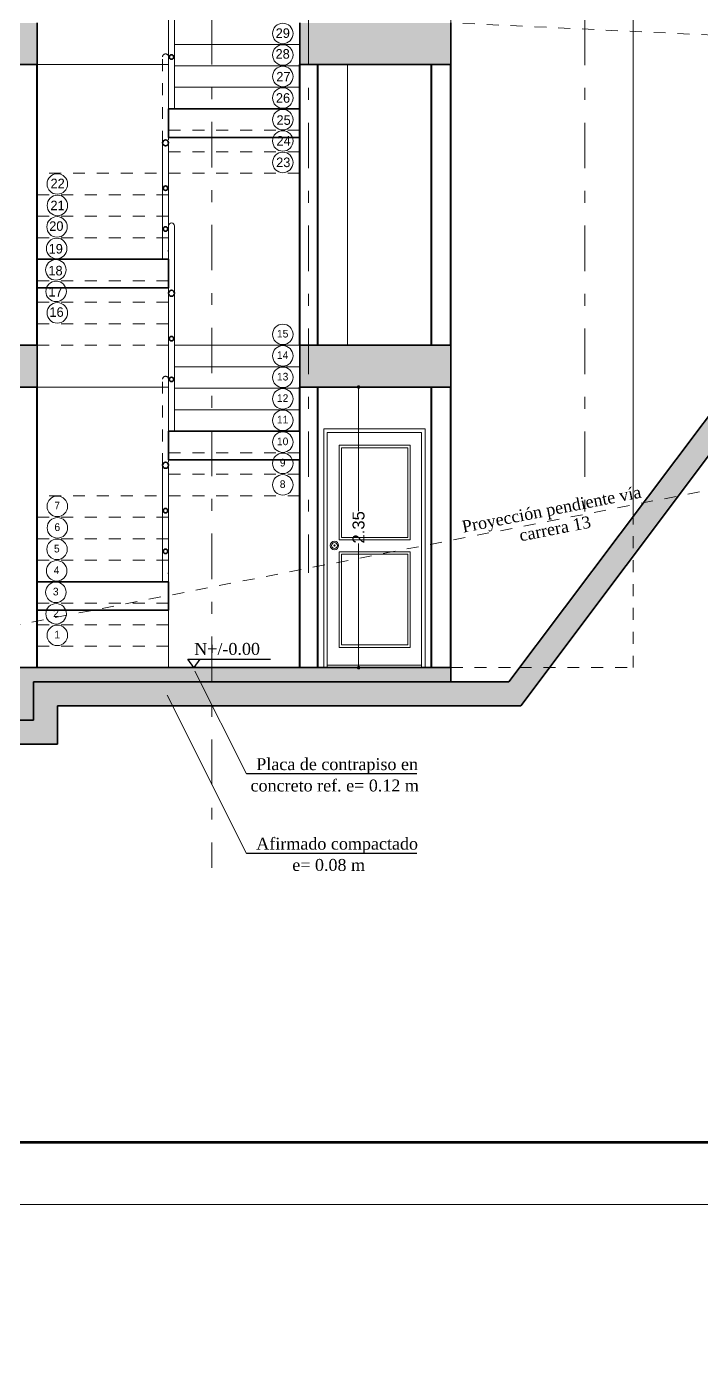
# Model space of a CAD drawing. Header units: inches. Extents: x 2908 to 3459, y -3172 to -55.
# Drawn here: x 3286.78 to 3292.44, y -258.77 to -247.7 of the extents above; entities that cross this region are included whole.
import ezdxf

# ---------------------------------------------------------------- set-up
doc = ezdxf.new("R2010")
doc.units = ezdxf.units.IN
doc.header["$MEASUREMENT"] = 0
doc.linetypes.add('ACAD_ISO03W100', pattern=[30, 12, -18])
doc.linetypes.add('DASHDOT', pattern=[25.4, 12.7, -6.35, 0, -6.35])
for name, color, linetype, lineweight in [('A_TEXT_NOT', 6, 'Continuous', 5), ('Capa2', 1, 'Continuous', 25), ('closets', 32, 'Continuous', 18), ('COLUMNAS', 1, 'Continuous', 35), ('COTA', 1, 'Continuous', 9), ('COTAS 01', 1, 'Continuous', 25), ('E-EJES', 1, 'DASHDOT', 5), ('LINEAS DE PROYECCIÒN', 74, 'ACAD_ISO03W100', 18), ('muros 2', 5, 'Continuous', 40), ('muros bajitos', 4, 'Continuous', 15), ('Márgen', 7, 'Continuous', 80), ('PISO', 33, 'Continuous', 18)]:
    doc.layers.add(name, color=color, linetype=linetype, lineweight=lineweight)
doc.layers.add('BORDER', color=1, linetype='Continuous')
doc.layers.add('TEXTO', color=4, linetype='Continuous')
doc.styles.add('Arial new', font='arial.ttf')
doc.styles.add('CONSTRUCTORA', font='times.ttf', dxfattribs={"height": 0.3})
doc.dimstyles.new('GUS', dxfattribs={"dimtxt": 0.1, "dimasz": 0.03, "dimexe": 0.05, "dimexo": 0.05, "dimgap": 0.005, "dimtad": 0, "dimzin": 1, "dimdsep": 46, "dimtxsty": 'Arial new', "dimblk": 'DOT', "dimcen": 0.01, "dimse1": 1, "dimse2": 1, "dimclrd": 1, "dimclre": 252, "dimclrt": 1, "dimaunit": 1, "dimadec": 0, "dimazin": 2, "dimtfac": 1, "dimtmove": 0, "dimatfit": 2, "dimldrblk": 'ARCHTICK', "dimfxl": 1, "dimlwd": -1, "dimlwe": -1, "dimarcsym": 1})

# ---------------------------------------------------------------- blocks, each defined once
blk = doc.blocks.new('_Dot')
at = {"color": 0, "linetype": 'ByBlock', "lineweight": -2}
blk.add_line((-0.5, 0), (-1, 0), dxfattribs=at)
at = {"color": 0, "linetype": 'ByBlock', "const_width": 0.5}
blk.add_lwpolyline([(-0.25, 0, 1), (0.25, 0, 1)], format="xyb", close=True, dxfattribs=at)
blk = doc.blocks.new('*D4698')
at = {"layer": 'COTA', "color": 1, "linetype": 'Continuous', "transparency": 16777216}
for p, q in [((3289.565, -250.751), (3289.565, -251.76)), ((3289.565, -253.041), (3289.565, -252.032))]:
    blk.add_line(p, q, dxfattribs=at)
at = {"layer": 'Defpoints', "color": 0, "transparency": 16777216}
for p in [(3289.223, -250.721), (3289.565, -250.721), (3289.223, -253.071)]:
    blk.add_point(p, dxfattribs=at)
at = {"layer": 'COTA', "color": 1, "transparency": 16777216, "xscale": 0.03, "yscale": 0.03, "zscale": 0.03}
for p, rotation in [((3289.565, -250.721), 90), ((3289.565, -253.071), 270)]:
    blk.add_blockref('_Dot', p, dxfattribs=dict(at, rotation=rotation))
at = {"layer": 'COTA', "color": 1, "transparency": 16777216, "insert": (3289.565, -251.896), "char_height": 0.1, "attachment_point": 5, "rotation": 90, "style": 'Arial new'}
blk.add_mtext('2.35', dxfattribs=at)
blk = doc.blocks.new('_ArchTick')
at = {"color": 0, "linetype": 'ByBlock', "const_width": 0.15}
blk.add_lwpolyline([(-0.5, -0.5), (0.5, 0.5)], dxfattribs=at)
blk = doc.blocks.new('puerta alcoba derecha')
at = {"layer": 'closets', "ltscale": 0.2}
for p, q in [((2159.127, 1648.196), (2159.977, 1648.196)), ((2159.127, 1646.196), (2159.127, 1648.196)), ((2159.977, 1646.196), (2159.977, 1648.196)), ((2159.977, 1646.196), (2159.977, 1648.196)), ((2159.157, 1648.166), (2159.157, 1646.196)), ((2159.157, 1648.166), (2159.947, 1648.166)), ((2159.947, 1648.166), (2159.947, 1646.196)), ((2159.252, 1648.058), (2159.252, 1647.266)), ((2159.252, 1648.058), (2159.847, 1648.058)), ((2159.272, 1648.038), (2159.272, 1647.286)), ((2159.272, 1648.038), (2159.827, 1648.038)), ((2159.827, 1648.038), (2159.827, 1647.286)), ((2159.847, 1648.058), (2159.847, 1647.266)), ((2159.252, 1647.266), (2159.847, 1647.266)), ((2159.272, 1647.286), (2159.827, 1647.286)), ((2159.252, 1647.166), (2159.847, 1647.166)), ((2159.252, 1647.166), (2159.252, 1646.366)), ((2159.272, 1647.146), (2159.827, 1647.146)), ((2159.272, 1647.146), (2159.272, 1646.386)), ((2159.827, 1647.146), (2159.827, 1646.386)), ((2159.847, 1647.166), (2159.847, 1646.366)), ((2159.252, 1646.366), (2159.847, 1646.366)), ((2159.272, 1646.386), (2159.827, 1646.386)), ((2159.157, 1646.216), (2159.947, 1646.216))]:
    blk.add_line(p, q, dxfattribs=at)
for radius in [0.035, 0.025, 0.005]:
    blk.add_circle((2159.887, 1647.219), radius, dxfattribs=at)

msp = doc.modelspace()

# ---------------------------------------------------------------- hatches: boundary and pattern name
at = {"layer": 'COTA', "lineweight": 9}
h = msp.add_hatch(dxfattribs=at)
h.set_pattern_fill('AR-CONC', color=256, scale=0.01, style=0)
h.set_pattern_definition([(50, (0, 2.699994), (0.0717260183, -0.0062752135), [0.0075, -0.0825]), (355, (0, 2.699994), (-0.0138751334, 0.0752192134), [0.006, -0.066]), (100.4514, (0.00598, 2.69947), (0.0578509382, 0.0689439542), [0.006374019, -0.0701142112]), (46.1842, (0, 2.71999), (0.1067241049, -0.0165519014), [0.01125, -0.12375]), (96.6356, (0.00889, 2.71861), (0.0934662706, 0.097411787), [0.0095610288, -0.1051713]), (351.1842, (0, 2.71999), (0.0934661945, 0.09741186), [0.009, -0.099]), (21, (0.01, 2.714994), (0.0596907052, -0.0402618891), [0.0075, -0.0825]), (326, (0.01, 2.714994), (0.0243315332, 0.0725150045), [0.006, -0.066]), (71.4514, (0.014974, 2.71164), (0.0840222629, 0.0322530497), [0.006374019, -0.0701142112]), (37.5, (0, 2.699994), (0.00121598553, 0.03328938538), [0, -0.0652, 0, -0.067, 0, -0.06625]), (7.5, (0, 2.699994), (0.02630695374, 0.0394411712), [0, -0.0382, 0, -0.0637, 0, -0.02525]), (327.5, (-0.0223, 2.699994), (0.05338224362, -0.00225548717), [0, -0.025, 0, -0.078, 0, -0.1035]), (317.5, (-0.0323, 2.699994), (0.05831861693, 0.01001049823), [0, -0.0325, 0, -0.0518, 0, -0.0735])])
edge = h.paths.add_edge_path()
edge.add_line((3286.873, -247.671), (3282.726, -247.671))
edge.add_spline(control_points=[(3282.726, -247.671), (3282.727, -247.672), (3282.729, -247.673), (3282.731, -247.674)], knot_values=[0, 0, 0, 0, 0.025333, 0.025333, 0.025333, 0.025333], degree=3, periodic=0)
edge.add_line((3282.731, -247.674), (3282.438, -247.674))
edge.add_spline(control_points=[(3282.559, -247.638), (3282.556, -247.638), (3282.53, -247.638), (3282.495, -247.638), (3282.443, -247.671)], knot_values=[1.886546, 1.886546, 1.886546, 1.886546, 2, 2.974667, 2.974667, 2.974667, 2.974667], degree=3, periodic=0)
edge.add_line((3282.443, -247.671), (3282.068, -247.671))
edge.add_spline(control_points=[(3282.068, -247.671), (3282.069, -247.672), (3282.071, -247.673), (3282.073, -247.674)], knot_values=[0, 0, 0, 0, 0.025333, 0.025333, 0.025333, 0.025333], degree=3, periodic=0)
edge.add_line((3282.073, -247.674), (3281.78, -247.674))
edge.add_spline(control_points=[(3281.901, -247.638), (3281.898, -247.638), (3281.872, -247.638), (3281.837, -247.638), (3281.785, -247.671)], knot_values=[1.886546, 1.886546, 1.886546, 1.886546, 2, 2.974667, 2.974667, 2.974667, 2.974667], degree=3, periodic=0)
edge.add_line((3281.785, -247.671), (3280.281, -247.671))
edge.add_line((3280.281, -247.671), (3279.691, -247.671))
edge.add_line((3279.691, -247.671), (3279.454, -247.671))
edge.add_line((3279.454, -247.671), (3279.454, -248.021))
edge.add_line((3279.454, -248.021), (3286.873, -248.021))
edge.add_line((3286.873, -248.021), (3286.873, -247.671))
h.paths.add_polyline_path([(3290.337, -247.671), (3289.073, -247.671), (3289.073, -248.021), (3290.337, -248.021)])
at = {"layer": 'COTA'}
h = msp.add_hatch(dxfattribs=at)
h.set_pattern_fill('EARTH', color=256, scale=0.5, angle=45, style=0)
h.set_pattern_definition([(45, (0, 18.1497), (1e-17, 0.1767766953), [0.125, -0.125]), (45, (-0.03315, 18.18285), (1e-17, 0.1767766953), [0.125, -0.125]), (45, (-0.06629, 18.21599), (1e-17, 0.1767766953), [0.125, -0.125]), (135, (-0.06629, 18.23809), (-0.1767766953, 3e-17), [0.125, -0.125]), (135, (-0.03315, 18.27123), (-0.1767766953, 3e-17), [0.125, -0.125]), (135, (1e-17, 18.30438), (-0.1767766953, 3e-17), [0.125, -0.125])])
h.paths.add_polyline_path([(3279.574, -253.871), (3279.574, -254.071), (3283.642, -254.071), (3283.642, -253.891), (3283.942, -253.891), (3283.942, -253.711), (3287.043, -253.711), (3287.043, -253.391), (3290.923, -253.391), (3294.105, -249.154), (3293.855, -249.154), (3290.824, -253.191), (3286.843, -253.191), (3286.843, -253.511), (3283.742, -253.511), (3283.742, -253.691), (3283.442, -253.691), (3283.442, -253.871)])
at = {"layer": 'COTA', "lineweight": 9}
h = msp.add_hatch(dxfattribs=at)
h.set_pattern_fill('AR-CONC', color=256, scale=0.01, style=0)
h.set_pattern_definition([(50, (0, 0), (0.0717260183, -0.0062752135), [0.0075, -0.0825]), (355, (0, 0), (-0.0138751334, 0.0752192134), [0.006, -0.066]), (100.4514, (0.00598, -0.00052), (0.0578509382, 0.0689439542), [0.006374019, -0.0701142112]), (46.1842, (0, 0.02), (0.1067241049, -0.0165519014), [0.01125, -0.12375]), (96.6356, (0.00889, 0.01862), (0.0934662706, 0.097411787), [0.0095610288, -0.1051713]), (351.1842, (0, 0.02), (0.0934661945, 0.09741186), [0.009, -0.099]), (21, (0.01, 0.015), (0.0596907052, -0.0402618891), [0.0075, -0.0825]), (326, (0.01, 0.015), (0.0243315332, 0.0725150045), [0.006, -0.066]), (71.4514, (0.014974, 0.011645), (0.0840222629, 0.0322530497), [0.006374019, -0.0701142112]), (37.5, (0, 0), (0.00121598553, 0.03328938538), [0, -0.0652, 0, -0.067, 0, -0.06625]), (7.5, (0, 0), (0.02630695374, 0.0394411712), [0, -0.0382, 0, -0.0637, 0, -0.02525]), (327.5, (-0.0223, 0), (0.05338224362, -0.00225548717), [0, -0.025, 0, -0.078, 0, -0.1035]), (317.5, (-0.0323, 0), (0.05831861693, 0.01001049823), [0, -0.0325, 0, -0.0518, 0, -0.0735])])
edge = h.paths.add_edge_path()
edge.add_line((3286.873, -250.721), (3286.873, -250.371))
edge.add_line((3286.873, -250.371), (3282.025, -250.371))
edge.add_spline(control_points=[(3282.025, -250.371), (3282.027, -250.372), (3282.029, -250.373), (3282.03, -250.374)], knot_values=[0, 0, 0, 0, 0.025333, 0.025333, 0.025333, 0.025333], degree=3, periodic=0)
edge.add_line((3282.03, -250.374), (3281.738, -250.374))
edge.add_spline(control_points=[(3281.738, -250.374), (3281.74, -250.373), (3281.741, -250.372), (3281.743, -250.371)], knot_values=[2.974667, 2.974667, 2.974667, 2.974667, 3, 3, 3, 3], degree=3, periodic=0)
edge.add_line((3281.743, -250.371), (3281.367, -250.371))
edge.add_spline(control_points=[(3281.367, -250.371), (3281.369, -250.372), (3281.371, -250.373), (3281.373, -250.374)], knot_values=[0, 0, 0, 0, 0.025333, 0.025333, 0.025333, 0.025333], degree=3, periodic=0)
edge.add_line((3281.373, -250.374), (3281.081, -250.374))
edge.add_spline(control_points=[(3281.081, -250.374), (3281.082, -250.373), (3281.083, -250.372), (3281.085, -250.371)], knot_values=[2.974667, 2.974667, 2.974667, 2.974667, 3, 3, 3, 3], degree=3, periodic=0)
edge.add_line((3281.085, -250.371), (3280.281, -250.371))
edge.add_line((3280.281, -250.371), (3280.281, -250.371))
edge.add_line((3280.281, -250.371), (3279.691, -250.371))
edge.add_line((3279.691, -250.371), (3279.691, -250.371))
edge.add_line((3279.691, -250.371), (3279.454, -250.371))
edge.add_line((3279.454, -250.371), (3279.454, -250.721))
edge.add_line((3279.454, -250.721), (3286.873, -250.721))
h.paths.add_polyline_path([(3290.337, -250.721), (3290.337, -250.371), (3289.073, -250.371), (3289.073, -250.721)])
h = msp.add_hatch(dxfattribs=at)
h.set_pattern_fill('AR-CONC', color=256, scale=0.01, style=0)
h.set_pattern_definition([(50, (0, 6.97389), (0.0717260183, -0.0062752135), [0.0075, -0.0825]), (355, (0, 6.97389), (-0.0138751334, 0.0752192134), [0.006, -0.066]), (100.4514, (0.00598, 6.97337), (0.0578509382, 0.0689439542), [0.006374019, -0.0701142112]), (46.1842, (0, 6.99389), (0.1067241049, -0.0165519014), [0.01125, -0.12375]), (96.6356, (0.00889, 6.99251), (0.0934662706, 0.097411787), [0.0095610288, -0.1051713]), (351.1842, (0, 6.99389), (0.0934661945, 0.09741186), [0.009, -0.099]), (21, (0.01, 6.98889), (0.0596907052, -0.0402618891), [0.0075, -0.0825]), (326, (0.01, 6.98889), (0.0243315332, 0.0725150045), [0.006, -0.066]), (71.4514, (0.014974, 6.985536), (0.0840222629, 0.0322530497), [0.006374019, -0.0701142112]), (37.5, (0, 6.97389), (0.00121598553, 0.03328938538), [0, -0.0652, 0, -0.067, 0, -0.06625]), (7.5, (0, 6.97389), (0.02630695374, 0.0394411712), [0, -0.0382, 0, -0.0637, 0, -0.02525]), (327.5, (-0.0223, 6.97389), (0.05338224362, -0.00225548717), [0, -0.025, 0, -0.078, 0, -0.1035]), (317.5, (-0.0323, 6.97389), (0.05831861693, 0.01001049823), [0, -0.0325, 0, -0.0518, 0, -0.0735])])
h.paths.add_polyline_path([(3279.454, -253.751), (3279.454, -253.871), (3283.442, -253.871), (3283.442, -253.691), (3283.742, -253.691), (3283.742, -253.511), (3286.843, -253.511), (3286.843, -253.191), (3290.337, -253.191), (3290.337, -253.071), (3286.723, -253.071), (3286.723, -253.391), (3283.622, -253.391), (3283.622, -253.571), (3283.322, -253.571), (3283.322, -253.751)])

# ---------------------------------------------------------------- linework, layer by layer
at = {"layer": 'A_TEXT_NOT'}
for centre in [(3288.93, -247.76, -7.182), (3288.93, -247.94, -7.182), (3288.93, -248.12, -7.182), (3288.93, -248.3, -7.182), (3288.93, -248.482, -7.182), (3288.93, -248.66), (3288.93, -248.84), (3287.041, -249.02), (3287.042, -249.2), (3287.039, -249.38), (3287.036, -249.56), (3287.029, -249.74), (3287.031, -249.92), (3287.041, -250.1), (3288.93, -250.28, -7.182), (3288.93, -250.46, -7.182), (3288.93, -250.64, -7.182), (3288.93, -250.82, -7.182), (3288.93, -251, -7.182), (3288.93, -251.182, -7.182), (3288.93, -251.36), (3288.93, -251.54), (3287.041, -251.72), (3287.042, -251.9), (3287.039, -252.08), (3287.036, -252.26), (3287.029, -252.44), (3287.031, -252.62), (3287.041, -252.8)]:
    msp.add_circle(centre, 0.0859, dxfattribs=at)
at = {"layer": 'BORDER'}
for p, q in [((3290.054, -253.96), (3288.625, -253.96)), ((3290.054, -254.626), (3288.625, -254.626))]:
    msp.add_line(p, q, dxfattribs=at)
at = {"layer": 'Capa2'}
for p, q in [((3287.973, -249.585), (3287.973, -249.576)), ((3287.973, -252.285), (3287.973, -252.276))]:
    msp.add_line(p, q, dxfattribs=at)
at = {"layer": 'COLUMNAS'}
for p, q in [((3286.873, -248.021), (3286.873, -247.671)), ((3289.073, -248.021, -7.182), (3289.073, -247.671, -7.182)), ((3290.337, -248.021), (3290.337, -247.671)), ((3290.824, -253.191), (3294.812, -247.881)), ((3286.873, -248.021), (3279.454, -248.021)), ((3286.873, -248.021), (3286.873, -248.021)), ((3290.337, -248.021), (3289.073, -248.021)), ((3290.923, -253.391), (3294.911, -248.081)), ((3289.073, -248.391), (3287.973, -248.391)), ((3287.973, -248.63, -7.182), (3287.973, -248.391, -7.182)), ((3289.073, -248.63, -7.182), (3289.073, -248.391, -7.182)), ((3289.073, -248.63), (3287.973, -248.63)), ((3287.973, -249.651), (3286.873, -249.651)), ((3286.873, -249.89, -7.182), (3286.873, -249.651, -7.182)), ((3287.973, -249.89, -7.182), (3287.973, -249.651, -7.182)), ((3287.973, -249.89), (3286.873, -249.89)), ((3286.873, -250.371), (3279.454, -250.371)), ((3286.873, -250.721), (3286.873, -250.371)), ((3290.337, -250.371), (3289.073, -250.371)), ((3289.073, -250.721, -7.182), (3289.073, -250.371, -7.182)), ((3290.337, -250.721), (3290.337, -250.371)), ((3286.873, -250.721), (3279.454, -250.721)), ((3290.337, -250.721), (3289.073, -250.721)), ((3289.073, -251.091), (3287.973, -251.091)), ((3287.973, -251.33, -7.182), (3287.973, -251.091, -7.182)), ((3289.073, -251.33, -7.182), (3289.073, -251.091, -7.182)), ((3289.073, -251.33, -7.182), (3289.073, -251.091, -7.182)), ((3289.073, -251.33), (3287.973, -251.33)), ((3287.973, -252.351), (3286.873, -252.351)), ((3286.873, -252.59, -7.182), (3286.873, -252.351, -7.182)), ((3287.973, -252.59, -7.182), (3287.973, -252.351, -7.182)), ((3287.973, -252.59), (3286.873, -252.59)), ((3290.337, -253.071), (3286.723, -253.071)), ((3290.337, -253.071, -7.182), (3290.337, -253.191)), ((3286.843, -253.511), (3286.843, -253.191)), ((3290.824, -253.191), (3286.843, -253.191)), ((3287.043, -253.711), (3287.043, -253.391)), ((3290.923, -253.391), (3287.043, -253.391)), ((3286.843, -253.511), (3283.742, -253.511)), ((3287.043, -253.711), (3283.942, -253.711))]:
    msp.add_line(p, q, dxfattribs=at)
for centre, radius in [((3287.998, -247.957), 0.0187), ((3287.948, -248.676), 0.025), ((3287.948, -249.056), 0.0187), ((3287.948, -249.397), 0.0187), ((3287.998, -249.936), 0.025), ((3287.998, -250.316), 0.0187), ((3287.998, -250.657), 0.0187), ((3287.948, -251.376), 0.025), ((3287.948, -251.756), 0.0187), ((3287.948, -252.097), 0.0187)]:
    msp.add_circle(centre, radius, dxfattribs=at)
at = {"layer": 'COTA'}
for p, q in [((3287.973, -248.391), (3287.973, -246.671)), ((3287.973, -248.391), (3287.973, -246.671)), ((3288.023, -248.391), (3288.023, -246.671)), ((3288.023, -248.391), (3288.023, -246.671)), ((3289.073, -248.391), (3287.973, -248.391)), ((3287.923, -249.651), (3287.923, -248.676)), ((3287.973, -249.651), (3287.973, -248.676)), ((3287.973, -251.091), (3287.973, -249.371)), ((3288.023, -251.091), (3288.023, -249.371)), ((3287.973, -249.651), (3286.873, -249.651)), ((3287.973, -249.651), (3286.873, -249.651)), ((3289.073, -251.091), (3287.973, -251.091)), ((3287.923, -252.351), (3287.923, -251.376)), ((3287.973, -252.351), (3287.973, -251.376)), ((3287.973, -252.351), (3286.873, -252.351)), ((3287.973, -252.351), (3286.873, -252.351)), ((3288.625, -253.96), (3288.194, -253.1)), ((3288.625, -254.626), (3287.961, -253.3))]:
    msp.add_line(p, q, dxfattribs=at)
msp.add_lwpolyline([(3272.711, -257.568), (3272.711, -232.568), (3307.711, -232.568), (3307.711, -257.568), (3272.711, -257.568)], close=True, dxfattribs=at)
msp.add_arc((3287.998, -249.371), 0.025, 0, 180, dxfattribs=at)
at = {"layer": 'E-EJES', "ltscale": 0.03}
for p, q in [((3288.336, -235.57), (3288.336, -254.748)), ((3289.146, -236.439), (3289.146, -252.276)), ((3290.337, -252.044), (3290.337, -236.439)), ((3291.46, -236.439), (3291.46, -251.825))]:
    msp.add_line(p, q, dxfattribs=at)
at = {"layer": 'LINEAS DE PROYECCIÒN', "ltscale": 0.003}
for p, q in [((3303.125, -248.269), (3290.337, -247.671)), ((3287.923, -248.676), (3287.923, -247.956)), ((3289.073, -248.571), (3287.973, -248.571)), ((3287.973, -249.651), (3287.973, -248.63)), ((3289.073, -248.751), (3287.973, -248.751)), ((3289.073, -248.931), (3286.873, -248.931)), ((3287.973, -249.111), (3286.873, -249.111)), ((3287.973, -249.291), (3286.873, -249.291)), ((3287.973, -249.291), (3286.873, -249.291)), ((3277.405, -254.527), (3303.125, -249.511)), ((3287.973, -249.471), (3286.873, -249.471)), ((3287.973, -249.831), (3286.873, -249.831)), ((3287.973, -250.011), (3286.873, -250.011)), ((3287.973, -250.191), (3286.873, -250.191)), ((3287.973, -250.371), (3286.873, -250.371)), ((3287.923, -251.376), (3287.923, -250.656)), ((3289.073, -251.271), (3287.973, -251.271)), ((3287.973, -252.351), (3287.973, -251.33)), ((3289.073, -251.451), (3287.973, -251.451)), ((3289.073, -251.631), (3286.873, -251.631)), ((3287.973, -251.811), (3286.873, -251.811)), ((3291.864, -253.071), (3291.864, -251.806)), ((3287.973, -251.991), (3286.873, -251.991)), ((3287.973, -251.991), (3286.873, -251.991)), ((3287.973, -252.171), (3286.873, -252.171)), ((3287.973, -252.531), (3286.873, -252.531)), ((3287.973, -252.711), (3286.873, -252.711)), ((3287.973, -252.891), (3286.873, -252.891)), ((3290.337, -253.071), (3290.914, -253.071)), ((3290.914, -253.071), (3291.864, -253.071))]:
    msp.add_line(p, q, dxfattribs=at)
for centre in [(3287.948, -247.956), (3287.948, -250.656)]:
    msp.add_arc(centre, 0.025, 0, 180, dxfattribs=at)
at = {"layer": 'muros 2'}
for p, q in [((3286.873, -250.371), (3286.873, -248.021)), ((3289.073, -250.371, -7.182), (3289.073, -248.021, -7.182)), ((3289.223, -250.371, -7.182), (3289.223, -248.021, -7.182)), ((3290.177, -250.371), (3290.177, -248.021)), ((3290.337, -250.371), (3290.337, -248.021)), ((3286.873, -253.071), (3286.873, -250.721)), ((3289.073, -251.091, -14.364), (3289.073, -250.721, -14.364)), ((3289.223, -253.071, -7.182), (3289.223, -250.721, -7.182)), ((3290.177, -253.071, -7.182), (3290.177, -250.721, -7.182)), ((3290.337, -253.071, -7.182), (3290.337, -250.721, 2.924)), ((3289.073, -253.071, -14.364), (3289.073, -251.33, -7.182))]:
    msp.add_line(p, q, dxfattribs=at)
at = {"layer": 'muros bajitos'}
for p, q in [((3291.864, -251.806), (3291.864, -238.671)), ((3289.473, -248.021), (3289.473, -250.371))]:
    msp.add_line(p, q, dxfattribs=at)
at = {"layer": 'Márgen'}
msp.add_line((3306.806, -257.048), (3273.332, -257.048), dxfattribs=at)
at = {"layer": 'PISO'}
for p, q in [((3287.973, -248.391), (3287.973, -247.671)), ((3289.073, -247.851), (3288.023, -247.851)), ((3287.973, -248.021), (3286.873, -248.021)), ((3289.073, -248.031), (3288.023, -248.031)), ((3289.073, -248.211), (3288.023, -248.211)), ((3287.973, -249.89, -7.182), (3287.973, -250.371, -7.182)), ((3287.973, -251.091), (3287.973, -250.371)), ((3289.073, -250.371), (3288.023, -250.371)), ((3289.073, -250.551), (3288.023, -250.551)), ((3287.973, -250.721), (3286.873, -250.721)), ((3289.073, -250.731), (3288.023, -250.731)), ((3289.073, -250.911), (3288.023, -250.911)), ((3287.973, -252.59, -7.182), (3287.973, -253.071, -7.182))]:
    msp.add_line(p, q, dxfattribs=at)
at = {"layer": 'TEXTO', "ltscale": 0.008, "elevation": -7.182}
msp.add_lwpolyline([(3288.235, -252.999), (3288.185, -253.069), (3288.135, -252.999), (3288.826, -252.999)], dxfattribs=at)

# ---------------------------------------------------------------- block references
at = {"xscale": -1}
msp.add_blockref('puerta alcoba derecha', (5449.25, -1899.267), dxfattribs=at)

# ---------------------------------------------------------------- texts
at = {"layer": 'A_TEXT_NOT', "attachment_point": 2, "rotation": 359.9982, "line_spacing_factor": 0.938532}
for s, insert, char_height, width in [('29', (3288.93, -247.717), 0.08, 0.28619), ('28', (3288.929, -247.891), 0.08, 0.28619), ('27', (3288.935, -248.082), 0.08, 0.28619), ('26', (3288.932, -248.26), 0.08, 0.28619), ('25', (3288.937, -248.445), 0.08, 0.28619), ('24', (3288.937, -248.619), 0.08, 0.28619), ('23', (3288.934, -248.799), 0.08, 0.28619), ('22', (3287.044, -248.976), 0.08, 0.28619), ('21', (3287.043, -249.16), 0.08, 0.28619), ('20', (3287.033, -249.333), 0.08, 0.28619), ('19', (3287.028, -249.523), 0.08, 0.28619), ('18', (3287.026, -249.706), 0.08, 0.28619), ('17', (3287.026, -249.883), 0.08, 0.28619), ('16', (3287.035, -250.053), 0.08, 0.28619), ('15', (3288.929, -250.242, -7.182), 0.064, 0.22895), ('14', (3288.929, -250.422, -7.182), 0.064, 0.22895), ('13', (3288.929, -250.602, -7.182), 0.064, 0.22895), ('12', (3288.929, -250.782, -7.182), 0.064, 0.22895), ('11', (3288.929, -250.962, -7.182), 0.064, 0.22895), ('10', (3288.929, -251.144, -7.182), 0.064, 0.22895), ('9', (3288.929, -251.322), 0.064, 0.22895), ('8', (3288.929, -251.502), 0.064, 0.22895), ('7', (3287.04, -251.682), 0.064, 0.22895), ('6', (3287.041, -251.862), 0.064, 0.22895), ('5', (3287.037, -252.042), 0.064, 0.22895), ('4', (3287.035, -252.222), 0.064, 0.22895), ('3', (3287.028, -252.402), 0.064, 0.22895), ('2', (3287.03, -252.582), 0.064, 0.22895), ('1', (3287.04, -252.762), 0.064, 0.22895)]:
    msp.add_mtext(s, dxfattribs=dict(at, insert=insert, char_height=char_height, width=width))
at = {"layer": 'COTAS 01', "insert": (3288.188, -252.865, 8.213), "char_height": 0.1, "attachment_point": 1, "rotation": 0.1474, "style": 'CONSTRUCTORA'}
msp.add_mtext_dynamic_manual_height_columns('N+/-0.00', width=0.82803, gutter_width=0.5, heights=[0], dxfattribs=at)
at = {"layer": 'TEXTO', "style": 'CONSTRUCTORA'}
for s, rotation, p in [('Proyección pendiente vía ', 11.1468, (3290.442, -251.941)), ('carrera 13 ', 11.1468, (3290.922, -252.014)), ('Placa de contrapiso en ', 0.0038, (3288.708, -253.929)), ('concreto ref. e= 0.12 m', 0.0038, (3288.66, -254.108)), ('Afirmado compactado', 0.0038, (3288.708, -254.595)), ('  e= 0.08 m', 0.0038, (3288.934, -254.773))]:
    msp.add_text(s, height=0.1, rotation=rotation, dxfattribs=at).set_placement(p)

# ---------------------------------------------------------------- dimensions: what is measured, and where the dimension line sits
at = {"layer": 'COTA'}
dim = msp.add_linear_dim(base=(3289.565, -250.721), p1=(3289.223, -253.071), p2=(3289.223, -250.721), angle=90, dimstyle='GUS', dxfattribs=at)
dim.commit()
dim.dimension.update_dxf_attribs({"geometry": '*D4698', "text_midpoint": (3289.565, -251.896), "dimtype": 160})

doc.saveas('drawing.dxf')
